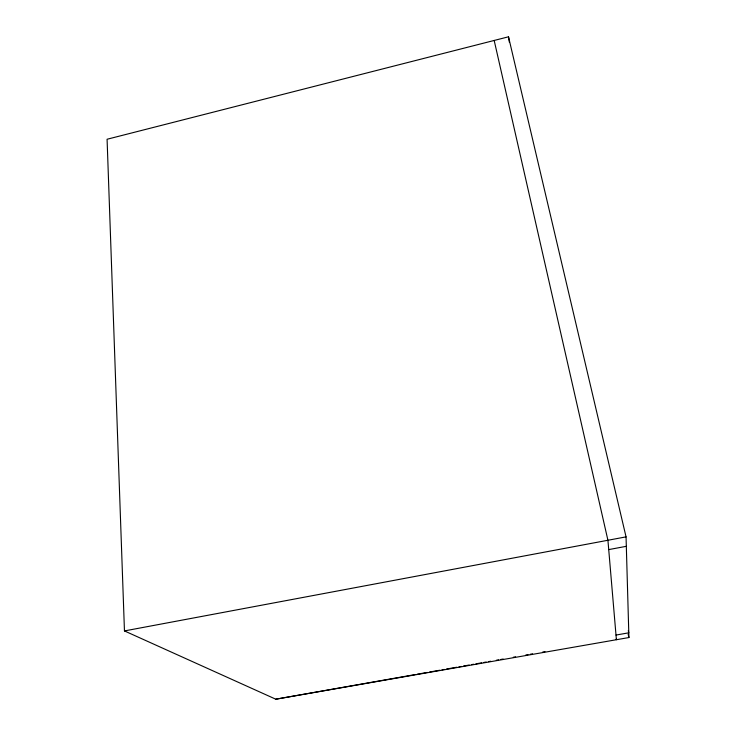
<?xml version="1.0" encoding="UTF-8"?>
<svg xmlns="http://www.w3.org/2000/svg" width="736" height="736" viewBox="0 0 736 736"><rect width="100%" height="100%" fill="white"/><g stroke="black" fill="none" stroke-linecap="round" stroke-linejoin="round"><path stroke-width="1.1" d="M508.512 36.8L107.079 139.251L124.458 630.927L275.779 699.2L628.921 637.542L626.051 536.866L508.512 36.8L509.34 42.182M124.458 630.927L626.051 536.866M608.718 549.599L626.318 546.314M275.779 699.2L414.911 674.618M417.174 674.222L427.349 672.419M429.612 672.023L439.797 670.229M442.06 669.824L444.314 669.429M446.577 669.024L456.762 667.23M459.025 666.825L461.288 666.43M463.551 666.025L469.2 665.031M471.463 664.626L473.726 664.231M475.99 663.826L481.648 662.832M483.911 662.428L486.174 662.032M488.437 661.636L490.691 661.232M496.349 660.238L498.612 659.833M500.876 659.438L503.139 659.033M513.314 657.239L515.577 656.834M525.762 655.04L528.025 654.635M530.288 654.24L532.551 653.835M542.726 652.041L544.99 651.645M616.004 635.058L628.783 632.813L628.286 630.632M494.178 40.452L607.927 540.27L616.4 639.731L616.253 639.05M628.158 634.184L628.921 637.542"/></g></svg>
